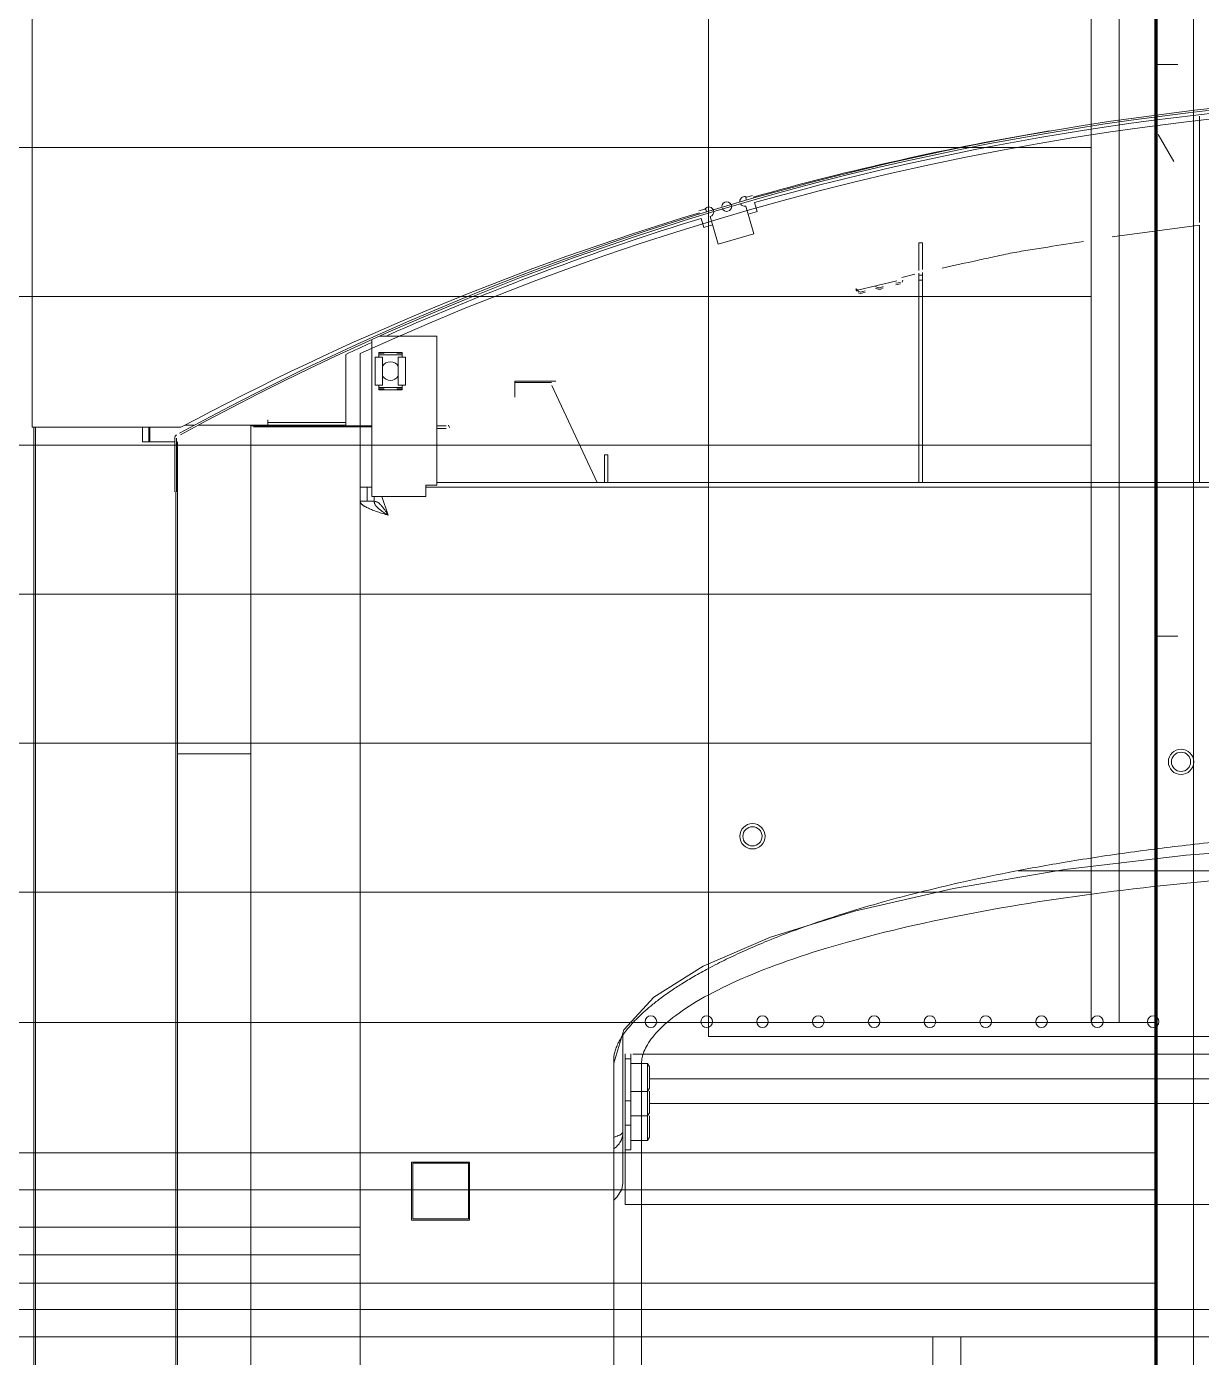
# Model space of a CAD drawing. Header units: inches. Extents: x -536 to 545, y -65 to 280.
# Drawn here: x -232.28 to -216.49, y -2 to 15.87 of the extents above; entities that cross this region are included whole.
import ezdxf

# ---------------------------------------------------------------- set-up
doc = ezdxf.new("R2010")
doc.units = ezdxf.units.IN
doc.header["$MEASUREMENT"] = 0
for name, color, linetype, lineweight in [('A-DETL', 90, 'Continuous', 9), ('A-FLOR', 192, 'Continuous', 13), ('A-WALL', 113, 'Continuous', 13), ('A-WALL-PATT', 111, 'Continuous', 13), ('I-WALL', 2, 'Continuous', 13), ('M-HVAC-CDFF', 50, 'Continuous', 9), ('Q-CASE', 31, 'Continuous', 9), ('S-STRS', 31, 'Continuous', 9)]:
    doc.layers.add(name, color=color, linetype=linetype, lineweight=lineweight)

# ---------------------------------------------------------------- blocks, each defined once
blk = doc.blocks.new('Walls 7 - Walls 7-1353541-Fireplace - Angled')
at = {"layer": 'A-WALL-PATT', "lineweight": 9}
h = blk.add_hatch(dxfattribs=at)
h.set_pattern_fill('FP_91', color=256, style=0, pattern_type=2)
h.set_pattern_definition([(180, (-151.12, 31.31), (-60, 144), [60, 0, 0, 0]), (180, (-151.12, 54.56), (-60, 144), [60, 0, 0, 0]), (180, (-151.12, 70.06), (-60, 144), [60, 0, 0, 0]), (180, (-151.12, 77.81), (-60, 144), [60, 0, 0, 0]), (180, (-151.12, 93.31), (-60, 144), [60, 0, 0, 0]), (180, (-151.12, 108.81), (-60, 144), [60, 0, 0, 0]), (180, (-151.12, 128.18), (-60, 144), [60, 0, 0, 0]), (180, (-151.12, 143.68), (-60, 144), [60, 0, 0, 0]), (180, (-151.12, 30.93), (-60, 144), [60, 0, 0, 0]), (180, (-151.12, 54.18), (-60, 144), [60, 0, 0, 0]), (180, (-151.12, 69.68), (-60, 144), [60, 0, 0, 0]), (180, (-151.12, 77.43), (-60, 144), [60, 0, 0, 0]), (180, (-151.12, 92.93), (-60, 144), [60, 0, 0, 0]), (180, (-151.12, 108.43), (-60, 144), [60, 0, 0, 0]), (180, (-151.12, 127.81), (-60, 144), [60, 0, 0, 0]), (180, (-151.12, 143.31), (-60, 144), [60, 0, 0, 0]), (90, (-197.12, 31.31), (-60, 4e-15), [22.875, -121.125]), (90, (-165.12, 54.56), (-60, 4e-15), [15.125, -128.875]), (90, (-195.12, 70.06), (-60, 4e-15), [7.375, -136.625]), (90, (-205.12, 77.81), (-60, 4e-15), [15.125, -128.875]), (90, (-174.12, 93.31), (-60, 4e-15), [15.125, -128.875]), (90, (-195.12, 108.81), (-60, 4e-15), [19, -125]), (90, (-160.12, 128.184), (-60, 4e-15), [15.125, -128.875]), (90, (-195.12, 143.684), (-60, 4e-15), [8.375, -135.625]), (90, (-196.75, 31.31), (-60, 4e-15), [22.875, -121.125]), (90, (-164.75, 54.56), (-60, 4e-15), [15.125, -128.875]), (90, (-194.75, 70.06), (-60, 4e-15), [7.375, -136.625]), (90, (-204.75, 77.81), (-60, 4e-15), [15.125, -128.875]), (90, (-173.75, 93.31), (-60, 4e-15), [15.125, -128.875]), (90, (-194.75, 108.81), (-60, 4e-15), [19, -125]), (90, (-159.75, 128.184), (-60, 4e-15), [15.125, -128.875]), (90, (-194.75, 143.684), (-60, 4e-15), [8.375, -135.625])])
h.paths.add_polyline_path([(-176.268, -38.905), (-176.268, -38.258), (-177.681, -24), (-183.971, -24), (-183.971, -38.905), (-178.239, -38.905)], flags=0)
h.paths.add_polyline_path([(-200.986, -16.5), (-178.424, -16.5), (-183.057, 30.25), (-240.868, 30.25), (-244.478, -16.5), (-220.555, -16.5)], flags=0)
h.paths.add_polyline_path([(-227.796, -16.274), (-227.796, 11.483), (-224.071, 12.947), (-220.211, 14.005), (-216.261, 14.644), (-212.264, 14.858), (-208.268, 14.644), (-204.317, 14.005), (-200.457, 12.947), (-196.733, 11.483), (-196.733, -16.274), (-220.555, -16.274)], flags=0)
h.paths.add_polyline_path([(-240.077, 40.5), (-184.072, 40.5), (-186.264, 62.619), (-238.369, 62.619), (-239.751, 44.721)], flags=0)
h = blk.add_hatch(dxfattribs=at)
h.set_pattern_fill('FP_92', color=256, style=0, pattern_type=2)
h.set_pattern_definition([(180, (-152.26, 22.54), (-60, 144), [60, 0, 0, 0]), (180, (-152.26, 45.79), (-60, 144), [60, 0, 0, 0]), (180, (-152.26, 61.29), (-60, 144), [60, 0, 0, 0]), (180, (-152.26, 69.04), (-60, 144), [60, 0, 0, 0]), (180, (-152.26, 84.54), (-60, 144), [60, 0, 0, 0]), (180, (-152.26, 100.04), (-60, 144), [60, 0, 0, 0]), (180, (-152.26, 119.42), (-60, 144), [60, 0, 0, 0]), (180, (-152.26, 134.92), (-60, 144), [60, 0, 0, 0]), (180, (-152.26, 22.17), (-60, 144), [60, 0, 0, 0]), (180, (-152.26, 45.42), (-60, 144), [60, 0, 0, 0]), (180, (-152.26, 60.92), (-60, 144), [60, 0, 0, 0]), (180, (-152.26, 68.67), (-60, 144), [60, 0, 0, 0]), (180, (-152.26, 84.17), (-60, 144), [60, 0, 0, 0]), (180, (-152.26, 99.67), (-60, 144), [60, 0, 0, 0]), (180, (-152.26, 119.04), (-60, 144), [60, 0, 0, 0]), (180, (-152.26, 134.54), (-60, 144), [60, 0, 0, 0]), (90, (-198.264, 22.54), (-60, 4e-15), [22.875, -121.125]), (90, (-166.264, 45.79), (-60, 4e-15), [15.125, -128.875]), (90, (-196.264, 61.29), (-60, 4e-15), [7.375, -136.625]), (90, (-206.264, 69.04), (-60, 4e-15), [15.125, -128.875]), (90, (-175.264, 84.54), (-60, 4e-15), [15.125, -128.875]), (90, (-196.264, 100.04), (-60, 4e-15), [19, -125]), (90, (-161.264, 119.417), (-60, 4e-15), [15.125, -128.875]), (90, (-196.264, 134.92), (-60, 4e-15), [8.375, -135.625]), (90, (-197.89, 22.54), (-60, 4e-15), [22.875, -121.125]), (90, (-165.89, 45.79), (-60, 4e-15), [15.125, -128.875]), (90, (-195.89, 61.29), (-60, 4e-15), [7.375, -136.625]), (90, (-205.89, 69.04), (-60, 4e-15), [15.125, -128.875]), (90, (-174.89, 84.54), (-60, 4e-15), [15.125, -128.875]), (90, (-195.89, 100.04), (-60, 4e-15), [19, -125]), (90, (-160.89, 119.417), (-60, 4e-15), [15.125, -128.875]), (90, (-195.89, 134.92), (-60, 4e-15), [8.375, -135.625])])
h.paths.add_polyline_path([(-200.139, -9.244), (-200.139, 1.954), (-200.275, 2.401), (-200.678, 2.838), (-201.34, 3.255), (-202.246, 3.644), (-203.376, 3.994), (-204.704, 4.299), (-206.428, 4.579), (-207.834, 4.746), (-209.566, 4.878), (-211.358, 4.945), (-213.375, 4.938), (-214.962, 4.878), (-216.694, 4.746), (-218.327, 4.552), (-219.824, 4.299), (-221.246, 3.965), (-222.282, 3.644), (-223.188, 3.255), (-223.851, 2.838), (-224.254, 2.401), (-224.389, 1.954), (-224.389, -9.244), (-200.24, -9.244)], flags=0)
h.paths.add_polyline_path([(-220.748, -8.869), (-224.014, -8.869), (-224.014, 1.954), (-223.954, 2.169), (-223.722, 2.455), (-223.274, 2.78), (-222.617, 3.109), (-221.769, 3.423), (-220.555, 3.753), (-219.575, 3.965), (-218.274, 4.181), (-216.866, 4.352), (-215.378, 4.477), (-213.835, 4.553), (-212.264, 4.579), (-210.694, 4.553), (-209.151, 4.477), (-207.662, 4.352), (-206.196, 4.171), (-204.953, 3.965), (-203.781, 3.711), (-202.76, 3.423), (-201.911, 3.109), (-201.254, 2.78), (-200.807, 2.455), (-200.574, 2.169), (-200.514, 1.954), (-200.514, -8.869), (-220.555, -8.869)], flags=0)
at = {"layer": 'A-WALL', "lineweight": 18}
for p, q in [((-227.796, -16.274), (-227.796, 11.483)), ((-224.389, -9.244), (-224.389, 1.954)), ((-224.014, 1.954), (-224.014, -8.869))]:
    blk.add_line(p, q, dxfattribs=at)
at = {"layer": 'A-WALL', "lineweight": 18, "flags": 128}
blk.add_lwpolyline([(-224.389, 1.954), (-224.254, 2.401), (-223.851, 2.838), (-223.188, 3.255), (-222.282, 3.644), (-221.152, 3.994), (-219.824, 4.299), (-218.327, 4.552), (-216.694, 4.746), (-214.962, 4.878), (-213.17, 4.945), (-211.358, 4.945), (-209.566, 4.878), (-207.834, 4.746), (-206.202, 4.552), (-204.704, 4.299), (-203.376, 3.994), (-202.246, 3.644), (-201.34, 3.255), (-200.678, 2.838), (-200.275, 2.401), (-200.139, 1.954)], dxfattribs=at)
at = {"layer": 'A-WALL', "lineweight": 18}
blk.add_arc((-212.264, -22.562), 37.421, 65.4774, 114.5226, dxfattribs=at)
blk.add_open_spline([(-200.514, 1.954), (-200.514, 1.978), (-200.519, 2.027), (-200.55, 2.134), (-200.644, 2.298), (-200.878, 2.532), (-201.354, 2.862), (-202.244, 3.277), (-203.724, 3.724), (-205.545, 4.094), (-207.632, 4.37), (-209.902, 4.54), (-212.264, 4.598), (-214.627, 4.54), (-216.896, 4.37), (-218.984, 4.094), (-220.805, 3.724), (-222.284, 3.277), (-223.175, 2.862), (-223.651, 2.532), (-223.884, 2.298), (-223.978, 2.134), (-224.009, 2.027), (-224.014, 1.978), (-224.014, 1.954)], degree=3, knots=[-3.141593, -3.141593, -3.141593, -3.141593, -3.092505, -3.043418, -2.945243, -2.847068, -2.748894, -2.552544, -2.356194, -2.159845, -1.963495, -1.767146, -1.570796, -1.374447, -1.178097, -0.981748, -0.785398, -0.589049, -0.392699, -0.294524, -0.19635, -0.098175, -0.049087, 0, 0, 0, 0], dxfattribs=at)
blk = doc.blocks.new('Walls 7 - Walls 7-1353541-Fireplace - Section - South')
at = {"layer": 'A-WALL-PATT', "lineweight": 9}
h = blk.add_hatch(dxfattribs=at)
h.set_pattern_fill('FP_133', color=256, style=0, pattern_type=2)
h.set_pattern_definition([(180, (-151.17, 30.15), (-60, 143.78), [60, 0, 0, 0]), (180, (-151.17, 53.37), (-60, 143.78), [60, 0, 0, 0]), (180, (-151.17, 68.85), (-60, 143.78), [60, 0, 0, 0]), (180, (-151.17, 76.58), (-60, 143.78), [60, 0, 0, 0]), (180, (-151.17, 92.06), (-60, 143.78), [60, 0, 0, 0]), (180, (-151.17, 107.54), (-60, 143.78), [60, 0, 0, 0]), (180, (-151.17, 126.88), (-60, 143.78), [60, 0, 0, 0]), (180, (-151.17, 142.36), (-60, 143.785), [60, 0, 0, 0]), (180, (-151.17, 29.78), (-60, 143.78), [60, 0, 0, 0]), (180, (-151.17, 53), (-60, 143.78), [60, 0, 0, 0]), (180, (-151.17, 68.47), (-60, 143.78), [60, 0, 0, 0]), (180, (-151.17, 76.21), (-60, 143.78), [60, 0, 0, 0]), (180, (-151.17, 91.69), (-60, 143.78), [60, 0, 0, 0]), (180, (-151.17, 107.16), (-60, 143.78), [60, 0, 0, 0]), (180, (-151.17, 126.51), (-60, 143.78), [60, 0, 0, 0]), (180, (-151.17, 141.99), (-60, 143.785), [60, 0, 0, 0]), (90, (-197.17, 30.154), (-60, 4e-15), [22.84, -120.944]), (90, (-165.17, 53.37), (-60, 4e-15), [15.102, -128.682]), (90, (-195.17, 68.846), (-60, 4e-15), [7.364, -136.42]), (90, (-205.17, 76.584), (-60, 4e-15), [15.102, -128.682]), (90, (-174.17, 92.06), (-60, 4e-15), [15.102, -128.682]), (90, (-195.17, 107.54), (-60, 4e-15), [18.972, -124.813]), (90, (-160.17, 126.884), (-60, 4e-15), [15.102, -128.682]), (90, (-195.17, 142.36), (-60, 4e-15), [8.362, -135.422]), (90, (-196.794, 30.154), (-60, 4e-15), [22.84, -120.944]), (90, (-164.794, 53.37), (-60, 4e-15), [15.102, -128.682]), (90, (-194.794, 68.846), (-60, 4e-15), [7.364, -136.42]), (90, (-204.794, 76.584), (-60, 4e-15), [15.102, -128.682]), (90, (-173.794, 92.06), (-60, 4e-15), [15.102, -128.682]), (90, (-194.794, 107.54), (-60, 4e-15), [18.972, -124.813]), (90, (-159.794, 126.884), (-60, 4e-15), [15.102, -128.682]), (90, (-194.794, 142.36), (-60, 4e-15), [8.362, -135.422])])
h.paths.add_polyline_path([(-239.794, -46.5), (-232.159, -46.5), (-232.159, -22.5), (-192.159, -22.5), (-192.159, -46.5), (-185.11, -46.5), (-185.11, -15.5), (-184.757, -15.5), (-191.824, 60.377), (-207.284, 60.377), (-207.244, 58.021), (-207.19, 41.608), (-207.047, 32.224), (-207.047, 23.224), (-207.129, 23.224), (-207.128, 22.872), (-207.128, 2.313), (-223.099, 2.313), (-223.099, 40.511), (-222.899, 60.377), (-232.704, 60.377), (-240.467, -46.5)], flags=0)
blk = doc.blocks.new('FP_110-Fireplace - Section - South')
at = {"layer": 'M-HVAC-CDFF'}
blk.add_line((-223.113, 60.377), (-223.113, 2.313), dxfattribs=at)
blk = doc.blocks.new('Air Terminals 1 - Air Terminals 1-1437513-Fireplace - Section - South')
at = {"layer": 'M-HVAC-CDFF'}
for p, q in [((-220.77, 2.313), (-223.113, 2.313)), ((-207.128, 2.313), (-220.77, 2.313))]:
    blk.add_line(p, q, dxfattribs=at)
blk.add_blockref('FP_110-Fireplace - Section - South', (0, 0), dxfattribs=at)
blk = doc.blocks.new('Casework 43 - Casework 16-1373929-Fireplace - Section - East')
at = {"layer": 'Q-CASE'}
for p, q in [((-217.972, 40.5), (-217.972, 2.5)), ((-217.597, 2.5), (-217.597, 40.5)), ((-217.597, 2.5), (-217.972, 2.5)), ((-217.097, 2.5), (-217.597, 2.5))]:
    blk.add_line(p, q, dxfattribs=at)

msp = doc.modelspace()

# ---------------------------------------------------------------- hatches: boundary and pattern name
at = {"layer": 'A-WALL-PATT', "lineweight": 9}
h = msp.add_hatch(dxfattribs=at)
h.set_pattern_fill('FP_152', color=256, style=0, pattern_type=2)
h.set_pattern_definition([(0, (-258.347, -45.75), (0, 2), [])])
h.paths.add_polyline_path([(-250.33482, -1), (-217.09723, -1), (-217.09723, 0.75), (-255.84723, 0.75), (-255.84723, -1)], flags=0)
h.paths.add_polyline_path([(-211.30087, 2.5), (-186.72223, 2.5), (-186.72223, 38.5), (-211.72223, 38.5), (-211.72223, 2.5)], flags=0)
h.paths.add_polyline_path([(-217.97223, 2.5), (-217.97223, 38.5), (-255.84723, 38.5), (-255.84723, 2.5), (-233.09723, 2.5)], flags=0)
h = msp.add_hatch(dxfattribs=at)
h.set_pattern_fill('FP_149', color=256, style=0, pattern_type=2)
h.set_pattern_definition([(0, (-166.035, 0), (10.24, 2.56), [0.422, -7.258, 0.422, -7.258, -40.96]), (0, (-166.035, 0), (10.24, 2.56), [-15.36, 0.422, -14.938, 0.422, -7.258, -17.92]), (0, (-166.035, 0), (10.24, 2.56), [-38.4, 0.422, -4.698, 0.422, -12.378]), (120, (-162.195, 1.28), (-7.337025, 7.5881), [0.422, -7.258, 0.422, -7.258, -40.96]), (120, (-162.195, 1.28), (-7.337025, 7.5881), [-15.36, 0.422, -14.938, 0.422, -7.258, -17.92]), (120, (-162.195, 1.28), (-7.337025, 7.5881), [-38.4, 0.422, -4.698, 0.422, -12.378]), (240, (-160.915, 6.4), (-2.90297, -10.1481), [0.422, -7.258, 0.422, -7.258, -40.96]), (240, (-160.915, 6.4), (-2.90297, -10.1481), [-15.36, 0.422, -14.938, 0.422, -7.258, -17.92]), (240, (-160.915, 6.4), (-2.90297, -10.1481), [-38.4, 0.422, -4.698, 0.422, -12.378])])
h.paths.add_polyline_path([(-217.09723, -6.5), (-216.59723, -6.5), (-216.59723, 38.5), (-217.09723, 38.5), (-217.09723, 26.20309)], flags=0)

# ---------------------------------------------------------------- linework, layer by layer
at = {"layer": 'A-DETL'}
for p, q in [((-232.20419, 19.702), (-232.20419, 10.49316)), ((-232.20419, 19.702), (-232.20419, 10.49316)), ((-216.51419, 14.67279), (-216.51419, 13.24324)), ((-216.51419, 14.67279), (-216.51419, 13.24324)), ((-222.61732, 13.59119), (-222.60377, 13.54532)), ((-222.61732, 13.59119), (-222.60377, 13.54532)), ((-222.60123, 13.58575), (-222.52329, 13.60842)), ((-222.60123, 13.58575), (-222.52329, 13.60842)), ((-223.24345, 13.39896), (-223.16551, 13.42163)), ((-223.24345, 13.39896), (-223.16551, 13.42163)), ((-223.14082, 13.38667), (-223.15501, 13.43469)), ((-223.14082, 13.38667), (-223.15501, 13.43469)), ((-222.50367, 13.09341), (-222.61176, 13.46501)), ((-222.50367, 13.09341), (-222.61176, 13.46501)), ((-222.45917, 13.39087), (-222.49459, 13.51075)), ((-222.45917, 13.39087), (-222.49459, 13.51075)), ((-223.21395, 13.29861), (-223.17854, 13.17872)), ((-223.21395, 13.29861), (-223.17854, 13.17872)), ((-223.09186, 13.32537), (-222.98378, 12.95377)), ((-223.09186, 13.32537), (-222.98378, 12.95377)), ((-222.98378, 12.95377), (-222.50367, 13.09341)), ((-222.98378, 12.95377), (-222.50367, 13.09341)), ((-217.69109, 13.05092), (-216.51419, 13.2087)), ((-217.69109, 13.05092), (-216.51419, 13.2087)), ((-216.51419, 13.2087), (-216.51419, 9.75)), ((-216.51419, 13.2087), (-216.51419, 9.75)), ((-220.24019, 12.97), (-220.28819, 12.97)), ((-220.28819, 12.97), (-220.28819, 12.60056)), ((-220.24019, 12.97), (-220.28819, 12.97)), ((-220.28819, 12.97), (-220.28819, 12.60056)), ((-220.24019, 12.97), (-220.24019, 12.61149)), ((-220.24019, 12.97), (-220.24019, 12.61149)), ((-220.51609, 12.50728), (-220.34241, 12.54946)), ((-220.51609, 12.50728), (-220.34241, 12.54946)), ((-220.28819, 9.75), (-220.28819, 12.56363)), ((-220.28819, 9.75), (-220.28819, 12.56363)), ((-220.24019, 12.535), (-220.28819, 12.535)), ((-220.24019, 12.535), (-220.28819, 12.535)), ((-220.24019, 9.75), (-220.24019, 12.57458)), ((-220.24019, 9.75), (-220.24019, 12.57458)), ((-221.13457, 12.35396), (-221.12644, 12.32377)), ((-221.13457, 12.35396), (-221.12644, 12.32377)), ((-221.13136, 12.35522), (-221.10396, 12.32043)), ((-221.13136, 12.35522), (-221.10396, 12.32043)), ((-221.11387, 12.333), (-220.58265, 12.46201)), ((-221.11387, 12.333), (-220.58265, 12.46201)), ((-220.86881, 12.38369), (-220.83664, 12.36837)), ((-220.86881, 12.38369), (-220.83664, 12.36837)), ((-220.86881, 12.3634), (-220.83664, 12.34808)), ((-220.86881, 12.3634), (-220.83664, 12.34808)), ((-220.83664, 12.36837), (-220.80032, 12.36888)), ((-220.83664, 12.36837), (-220.80032, 12.36888)), ((-220.83664, 12.34808), (-220.80032, 12.3486)), ((-220.83664, 12.34808), (-220.80032, 12.3486)), ((-220.80032, 12.36888), (-220.7687, 12.3851)), ((-220.80032, 12.36888), (-220.7687, 12.3851)), ((-220.80032, 12.3486), (-220.7687, 12.36482)), ((-220.80032, 12.3486), (-220.7687, 12.36482)), ((-220.59799, 12.42768), (-220.53385, 12.43863)), ((-220.59799, 12.42768), (-220.53385, 12.43863)), ((-220.59799, 12.40739), (-220.53385, 12.41834)), ((-220.59799, 12.40739), (-220.53385, 12.41834)), ((-220.51238, 12.44172), (-220.50461, 12.47152)), ((-220.51238, 12.44172), (-220.50461, 12.47152)), ((-220.24019, 12.47), (-220.28819, 12.47)), ((-220.24019, 12.47), (-220.28819, 12.47)), ((-221.10396, 12.32043), (-221.0721, 12.30866)), ((-221.10396, 12.32043), (-221.0721, 12.30866)), ((-221.10396, 12.30014), (-221.0721, 12.28838)), ((-221.10396, 12.30014), (-221.0721, 12.28838)), ((-221.0721, 12.30866), (-221.00872, 12.32777)), ((-221.0721, 12.30866), (-221.00872, 12.32777)), ((-221.0721, 12.28838), (-221.00872, 12.30748)), ((-221.0721, 12.28838), (-221.00872, 12.30748)), ((-227.63969, 9.562), (-227.63969, 11.67247)), ((-227.63969, 9.562), (-227.63969, 11.67247)), ((-227.53827, 11.718), (-226.76469, 11.718)), ((-227.53827, 11.718), (-226.76469, 11.718)), ((-226.76469, 11.718), (-226.76469, 9.718)), ((-226.76469, 11.718), (-226.76469, 9.718)), ((-227.99019, 10.556), (-227.99019, 11.47277)), ((-227.99019, 10.556), (-227.99019, 11.47277)), ((-227.54644, 11.4355), (-227.54644, 11.498)), ((-227.54644, 11.498), (-227.23394, 11.498)), ((-227.54644, 11.4355), (-227.54644, 11.498)), ((-227.54644, 11.498), (-227.23394, 11.498)), ((-227.47519, 11.488), (-227.54644, 11.488)), ((-227.47519, 11.488), (-227.54644, 11.488)), ((-227.54644, 11.467), (-227.23394, 11.467)), ((-227.54644, 11.467), (-227.23394, 11.467)), ((-227.23394, 11.488), (-227.30519, 11.488)), ((-227.23394, 11.488), (-227.30519, 11.488)), ((-227.23394, 11.498), (-227.23394, 11.4355)), ((-227.23394, 11.498), (-227.23394, 11.4355)), ((-227.64019, 11.0605), (-227.64019, 11.4355)), ((-227.64019, 11.0605), (-227.64019, 11.4355)), ((-227.49519, 11.4355), (-227.59519, 11.4355)), ((-227.59519, 11.4355), (-227.59519, 11.0605)), ((-227.49519, 11.4355), (-227.59519, 11.4355)), ((-227.59519, 11.4355), (-227.59519, 11.0605)), ((-227.49519, 11.0605), (-227.49519, 11.4355)), ((-227.49519, 11.0605), (-227.49519, 11.4355)), ((-227.18519, 11.4355), (-227.28519, 11.4355)), ((-227.28519, 11.4355), (-227.28519, 11.0605)), ((-227.18519, 11.4355), (-227.28519, 11.4355)), ((-227.28519, 11.4355), (-227.28519, 11.0605)), ((-227.18519, 11.0605), (-227.18519, 11.4355)), ((-227.18519, 11.0605), (-227.18519, 11.4355)), ((-225.71919, 11.11351), (-225.16684, 11.11351)), ((-225.71919, 10.89734), (-225.71919, 11.11351)), ((-225.71919, 11.11351), (-225.16684, 11.11351)), ((-225.71919, 10.89734), (-225.71919, 11.11351)), ((-225.71919, 11.09323), (-225.22289, 11.09323)), ((-225.71919, 11.09323), (-225.22289, 11.09323)), ((-227.59519, 11.0605), (-227.49519, 11.0605)), ((-227.59519, 11.0605), (-227.49519, 11.0605)), ((-227.54644, 10.998), (-227.54644, 11.0605)), ((-227.54644, 10.998), (-227.54644, 11.0605)), ((-227.23394, 11.029), (-227.54644, 11.029)), ((-227.23394, 11.029), (-227.54644, 11.029)), ((-227.47519, 11.008), (-227.54644, 11.008)), ((-227.47519, 11.008), (-227.54644, 11.008)), ((-227.23394, 10.998), (-227.54644, 10.998)), ((-227.23394, 10.998), (-227.54644, 10.998)), ((-227.23394, 11.008), (-227.30519, 11.008)), ((-227.23394, 11.008), (-227.30519, 11.008)), ((-227.28519, 11.0605), (-227.18519, 11.0605)), ((-227.28519, 11.0605), (-227.18519, 11.0605)), ((-227.23394, 11.0605), (-227.23394, 10.998)), ((-227.23394, 11.0605), (-227.23394, 10.998)), ((-225.21844, 11.05482), (-224.60999, 9.75)), ((-225.21844, 11.05482), (-224.60999, 9.75)), ((-229.0382, 10.592), (-229.0382, 10.55605)), ((-229.0382, 10.592), (-229.0382, 10.55605)), ((-229.0382, 10.55605), (-227.99019, 10.556)), ((-229.0382, 10.55605), (-229.0382, 10.52)), ((-229.0382, 10.55605), (-227.99019, 10.556)), ((-229.0382, 10.55605), (-229.0382, 10.52)), ((-227.99019, 10.52), (-227.99019, 10.556)), ((-227.99019, 10.52), (-227.99019, 10.556)), ((-232.20419, 10.49316), (-230.20419, 10.49316)), ((-232.20419, 10.49316), (-230.20419, 10.49316)), ((-232.18419, 10.49316), (-232.18419, -20.75)), ((-232.18419, 10.49316), (-232.18419, -20.75)), ((-232.16019, 10.49316), (-232.16019, -20.75)), ((-232.16019, 10.49316), (-232.16019, -20.75)), ((-232.15919, -20.94317), (-232.15919, 10.49316)), ((-232.15919, -20.94317), (-232.15919, 10.49316)), ((-230.72119, 10.49316), (-230.72119, 10.2972)), ((-230.72119, 10.49316), (-230.72119, 10.2972)), ((-230.63519, 10.49316), (-230.63519, 10.2972)), ((-230.63519, 10.49316), (-230.63519, 10.2972)), ((-230.62319, 10.49316), (-230.62319, 10.2972)), ((-230.62319, 10.49316), (-230.62319, 10.2972)), ((-230.02679, 10.52), (-230.15398, 10.52)), ((-230.02679, 10.52), (-230.15398, 10.52)), ((-229.0382, 10.52), (-229.97614, 10.52)), ((-229.0382, 10.52), (-229.97614, 10.52)), ((-227.63969, 10.51497), (-229.26419, 10.51497)), ((-229.26419, -11.47875), (-229.26419, 10.51497)), ((-227.63969, 10.51497), (-229.26419, 10.51497)), ((-229.26419, -11.47875), (-229.26419, 10.51497)), ((-229.22819, 10.5), (-227.63969, 10.5)), ((-229.22819, 10.5), (-227.63969, 10.5)), ((-229.0382, 10.52), (-227.99019, 10.52)), ((-229.0382, 10.52), (-227.99019, 10.52)), ((-226.63981, 10.51497), (-226.76469, 10.51497)), ((-226.63981, 10.51497), (-226.76469, 10.51497)), ((-226.63981, 10.47897), (-226.76469, 10.47897)), ((-226.63981, 10.47897), (-226.76469, 10.47897)), ((-226.59674, 10.49118), (-226.61109, 10.5242)), ((-226.59674, 10.49118), (-226.61109, 10.5242)), ((-230.72119, 10.2972), (-230.28825, 10.2972)), ((-230.72119, 10.2972), (-230.28825, 10.2972)), ((-230.28876, 9.62781), (-230.28821, 10.34941)), ((-230.28876, 9.62781), (-230.28821, 10.34941)), ((-230.26476, 9.62779), (-230.26421, 10.34939)), ((-230.26476, 9.62779), (-230.26421, 10.34939)), ((-230.25119, 10.2972), (-230.25119, -16.225)), ((-230.25119, 10.2972), (-230.25119, -16.225)), ((-224.51419, 9.75), (-224.51419, 10.125)), ((-224.46619, 10.125), (-224.51419, 10.125)), ((-224.51419, 9.75), (-224.51419, 10.125)), ((-224.46619, 10.125), (-224.51419, 10.125)), ((-224.46619, 9.75), (-224.46619, 10.125)), ((-224.46619, 9.75), (-224.46619, 10.125)), ((-227.79569, 9.4995), (-227.79569, 9.6875)), ((-227.79569, 9.6875), (-227.63969, 9.6875)), ((-227.79569, 9.4995), (-227.79569, 9.6875)), ((-227.79569, 9.6875), (-227.63969, 9.6875)), ((-227.70169, 9.6875), (-227.70169, 9.5)), ((-227.70169, 9.6875), (-227.70169, 9.5)), ((-226.76469, 9.718), (-226.91469, 9.718)), ((-226.91469, 9.718), (-226.91469, 9.562)), ((-226.76469, 9.718), (-226.91469, 9.718)), ((-226.91469, 9.718), (-226.91469, 9.562)), ((-226.91469, 9.6875), (-197.61369, 9.6875)), ((-226.91469, 9.6875), (-197.61369, 9.6875)), ((-213.01419, 9.75), (-226.76469, 9.75)), ((-213.01419, 9.75), (-226.76469, 9.75)), ((-230.27519, 9.6278), (-230.27519, -16.225)), ((-230.27519, 9.6278), (-230.27519, -16.225)), ((-227.79569, 9.4995), (-227.79569, -13)), ((-227.60769, 9.4995), (-227.79569, 9.4995)), ((-227.79569, 9.4995), (-227.79569, -13)), ((-227.60769, 9.4995), (-227.79569, 9.4995)), ((-227.60769, 9.5), (-227.70169, 9.5)), ((-227.60769, 9.5), (-227.70169, 9.5)), ((-226.91469, 9.562), (-227.63969, 9.562)), ((-226.91469, 9.562), (-227.63969, 9.562)), ((-227.60769, 9.562), (-227.60769, 9.4995)), ((-227.60769, 9.562), (-227.60769, 9.4995)), ((-227.41969, 9.3115), (-227.50696, 9.562)), ((-227.41969, 9.3115), (-227.50696, 9.562)), ((-230.25119, 6.106), (-229.26419, 6.106)), ((-230.25119, 6.106), (-229.26419, 6.106)), ((-205.57343, 4.53768), (-218.95496, 4.53768)), ((-205.57343, 4.53768), (-218.95496, 4.53768)), ((-224.26419, 2.32806), (-224.26419, 0.34092)), ((-224.26419, 2.32806), (-224.26419, 0.34092)), ((-224.38919, -9.125), (-224.38919, 2)), ((-224.38919, -9.125), (-224.38919, 2)), ((-224.23419, 0.7893), (-224.23419, 2.07686)), ((-224.23419, 0.7893), (-224.23419, 2.07686)), ((-224.15919, 2.01069), (-224.23419, 2.01069)), ((-224.15919, 2.01069), (-224.23419, 2.01069)), ((-224.15919, 2.07624), (-224.15919, 0.7893)), ((-224.15919, 2.07624), (-224.15919, 0.7893)), ((-224.13119, 2.07269), (-200.26419, 2.07269)), ((-224.13119, 2.07269), (-200.26419, 2.07269)), ((-223.93419, 1.94769), (-224.15919, 1.94769)), ((-223.93419, 1.94769), (-224.15919, 1.94769)), ((-223.93419, 0.9138), (-223.93419, 1.94769)), ((-223.90919, 1.90439), (-223.93419, 1.94769)), ((-223.93419, 0.9138), (-223.93419, 1.94769)), ((-223.90919, 1.90439), (-223.93419, 1.94769)), ((-223.90919, 1.616), (-223.90919, 1.90439)), ((-223.90919, 1.616), (-223.90919, 1.90439)), ((-223.93419, 1.57269), (-223.90919, 1.616)), ((-223.93419, 1.57269), (-223.90919, 1.616)), ((-223.90919, 1.74182), (-200.26419, 1.74182)), ((-223.90919, 1.74182), (-200.26419, 1.74182)), ((-224.15919, 1.44819), (-224.23419, 1.44819)), ((-224.15919, 1.44819), (-224.23419, 1.44819)), ((-224.15919, 1.57269), (-223.93419, 1.57269)), ((-224.15919, 1.57269), (-223.93419, 1.57269)), ((-223.90919, 1.28798), (-223.90919, 1.57638)), ((-223.90919, 1.28798), (-223.90919, 1.57638)), ((-223.93419, 1.24468), (-223.90919, 1.28798)), ((-223.93419, 1.24468), (-223.90919, 1.28798)), ((-223.90919, 1.41095), (-200.26419, 1.41095)), ((-223.90919, 1.41095), (-200.26419, 1.41095)), ((-224.15919, 1.12018), (-224.23419, 1.12018)), ((-224.15919, 1.12018), (-224.23419, 1.12018)), ((-224.15919, 1.24468), (-223.93419, 1.24468)), ((-224.15919, 1.24468), (-223.93419, 1.24468)), ((-223.90919, 0.95711), (-223.90919, 1.2455)), ((-223.90919, 0.95711), (-223.90919, 1.2455)), ((-224.15919, 0.9138), (-223.93419, 0.9138)), ((-224.15919, 0.9138), (-223.93419, 0.9138)), ((-223.93419, 0.9138), (-223.90919, 0.95711)), ((-223.93419, 0.9138), (-223.90919, 0.95711)), ((-224.23419, 0.05666), (-224.23419, 0.7893)), ((-224.15919, 0.7893), (-224.23419, 0.7893)), ((-224.23419, 0.05666), (-224.23419, 0.7893)), ((-224.15919, 0.7893), (-224.23419, 0.7893)), ((-227.10519, -0.155), (-227.10519, 0.625)), ((-227.10519, 0.625), (-226.32519, 0.625)), ((-227.10519, -0.155), (-227.10519, 0.625)), ((-227.10519, 0.625), (-226.32519, 0.625)), ((-227.09019, -0.14), (-227.09019, 0.61)), ((-227.09019, 0.61), (-226.34019, 0.61)), ((-227.09019, -0.14), (-227.09019, 0.61)), ((-227.09019, 0.61), (-226.34019, 0.61)), ((-226.34019, 0.61), (-226.34019, -0.14)), ((-226.34019, 0.61), (-226.34019, -0.14)), ((-226.32519, 0.625), (-226.32519, -0.155)), ((-226.32519, 0.625), (-226.32519, -0.155)), ((-224.34474, 0.15127), (-224.27746, 0.25651)), ((-224.34474, 0.15127), (-224.27746, 0.25651)), ((-224.26419, 0.34092), (-224.27746, 0.25651)), ((-224.26419, 0.34092), (-224.27746, 0.25651)), ((-224.38919, 0.11474), (-224.34474, 0.15127)), ((-224.38919, 0.11474), (-224.34474, 0.15127)), ((-200.29419, 0.05666), (-224.23419, 0.05666)), ((-200.29419, 0.05666), (-224.23419, 0.05666)), ((-226.32519, -0.155), (-227.10519, -0.155)), ((-226.32519, -0.155), (-227.10519, -0.155)), ((-226.34019, -0.14), (-227.09019, -0.14)), ((-226.34019, -0.14), (-227.09019, -0.14))]:
    msp.add_line(p, q, dxfattribs=at)
for centre, radius in [((-216.76419, 6), 0.17), ((-216.76419, 6), 0.17), ((-216.76419, 6), 0.129), ((-216.76419, 6), 0.129), ((-222.52419, 5), 0.17), ((-222.52419, 5), 0.17), ((-222.52419, 5), 0.129), ((-222.52419, 5), 0.129), ((-223.88919, 2.51019), 0.078), ((-223.88919, 2.51019), 0.078), ((-223.13919, 2.51019), 0.078), ((-223.13919, 2.51019), 0.078), ((-222.38919, 2.51019), 0.078), ((-222.38919, 2.51019), 0.078), ((-221.63919, 2.51019), 0.078), ((-221.63919, 2.51019), 0.078), ((-220.88919, 2.51019), 0.078), ((-220.88919, 2.51019), 0.078), ((-220.13919, 2.51019), 0.078), ((-220.13919, 2.51019), 0.078), ((-219.38919, 2.51019), 0.078), ((-219.38919, 2.51019), 0.078), ((-218.63919, 2.51019), 0.078), ((-218.63919, 2.51019), 0.078), ((-217.88919, 2.51019), 0.078), ((-217.88919, 2.51019), 0.078), ((-217.13919, 2.51019), 0.078), ((-217.13919, 2.51019), 0.078)]:
    msp.add_circle(centre, radius, dxfattribs=at)
for centre, radius, start, end in [((-212.26419, -22.4435), 37.44465, 81.523255, 118.65917), ((-212.26419, -22.4435), 37.44465, 81.523255, 118.65917), ((-212.26419, -22.4435), 37.42065, 80.760936, 118.65917), ((-212.26419, -22.4435), 37.42065, 80.760936, 118.65917), ((-212.26419, -22.50511), 37.44066, 91.038148, 105.857329), ((-212.26419, -22.50511), 37.44066, 91.038148, 105.857329), ((-212.26419, -23.00544), 38, 99.492737, 105.652356), ((-212.26419, -23.00544), 38, 99.492737, 105.652356), ((-222.62991, 13.52742), 0.065, 63.818311, 180), ((-222.62991, 13.52742), 0.065, 63.818311, 180), ((-223.11001, 13.38778), 0.065, 10.74283, 148.617257), ((-223.11001, 13.38778), 0.065, 10.74283, 148.617257), ((-222.86996, 13.4576), 0.065, 3.75326, 180), ((-222.86996, 13.4576), 0.065, 3.75326, 180), ((-222.86996, 13.4576), 0.065, 202.971246, 3.75326), ((-222.86996, 13.4576), 0.065, 202.971246, 3.75326), ((-222.62991, 13.52742), 0.065, 208.587467, 286.217784), ((-222.62991, 13.52742), 0.065, 208.587467, 286.217784), ((-212.26419, -23.00544), 38, 106.783212, 118.171041), ((-212.26419, -23.00544), 38, 106.783212, 118.171041), ((-212.26419, -22.50511), 37.44066, 107.005066, 113.895749), ((-212.26419, -22.50511), 37.44066, 107.005066, 113.895749), ((-223.11001, 13.38778), 0.065, 286.217784, 2.429243), ((-223.11001, 13.38778), 0.065, 286.217784, 2.429243), ((-212.26419, -22.50511), 37.31566, 105.855317, 106.048484), ((-212.26419, -22.50511), 37.31566, 105.855317, 106.048484), ((-212.26419, -22.50511), 37.31566, 106.816213, 107.006899), ((-212.26419, -22.50511), 37.31566, 106.816213, 107.006899), ((-212.26419, -22.50511), 37.44066, 114.246498, 114.836141), ((-212.26419, -22.50511), 37.44066, 114.246498, 114.836141), ((-227.39019, 11.248), 0.125, 32.85988, 147.14012), ((-227.39019, 11.248), 0.125, 32.85988, 147.14012), ((-227.39019, 11.248), 0.125, 212.85988, 327.14012), ((-227.39019, 11.248), 0.125, 212.85988, 327.14012), ((-230.24021, 10.34937), 0.048, 118.730164, 179.956525), ((-230.24021, 10.34937), 0.048, 118.730164, 179.956525)]:
    msp.add_arc(centre, radius, start, end, dxfattribs=at)
for points, knots in [([(-219.97546, 12.63118), (-219.81787, 12.66542), (-219.58157, 12.71714), (-219.2667, 12.78691), (-219.03012, 12.83756), (-218.7914, 12.87686), (-218.47281, 12.92701), (-218.23396, 12.96525), (-218.07476, 12.99099)], [0, 0, 0, 0, 0.040315248, 0.060472871, 0.080630495, 0.100788119, 0.120945743, 0.16126099, 0.16126099, 0.16126099, 0.16126099]), ([(-219.97546, 12.63118), (-219.81787, 12.66542), (-219.58157, 12.71714), (-219.2667, 12.78691), (-219.03012, 12.83756), (-218.7914, 12.87686), (-218.47281, 12.92701), (-218.23396, 12.96525), (-218.07476, 12.99099)], [0, 0, 0, 0, 0.040315248, 0.060472871, 0.080630495, 0.100788119, 0.120945743, 0.16126099, 0.16126099, 0.16126099, 0.16126099]), ([(-227.41969, 9.3115), (-227.42502, 9.31319), (-227.45966, 9.32422), (-227.49202, 9.33463), (-227.52879, 9.34667), (-227.56318, 9.35828), (-227.59653, 9.37), (-227.62809, 9.38168), (-227.65767, 9.39337), (-227.68497, 9.40504), (-227.70973, 9.41671), (-227.72854, 9.42668), (-227.74208, 9.43472), (-227.75119, 9.44059), (-227.7595, 9.44646), (-227.767, 9.45232), (-227.77365, 9.45818), (-227.77946, 9.46404), (-227.78441, 9.46991), (-227.78849, 9.47581), (-227.79169, 9.48165), (-227.79399, 9.48776), (-227.79538, 9.49302), (-227.79569, 9.49865), (-227.79569, 9.4995)], [0, 0, 0, 0, 0.03868373, 0.07703768, 0.114725465, 0.151418944, 0.186788253, 0.2205504, 0.252431833, 0.282186158, 0.309603792, 0.33452419, 0.346013362, 0.356846275, 0.367021328, 0.376531755, 0.385380989, 0.393606214, 0.401257858, 0.408385029, 0.415051628, 0.421346688, 0.427380339, 0.433279525, 0.433279525, 0.433279525, 0.433279525]), ([(-227.41969, 9.3115), (-227.42502, 9.31319), (-227.45966, 9.32422), (-227.49202, 9.33463), (-227.52879, 9.34667), (-227.56318, 9.35828), (-227.59653, 9.37), (-227.62809, 9.38168), (-227.65767, 9.39337), (-227.68497, 9.40504), (-227.70973, 9.41671), (-227.72854, 9.42668), (-227.74208, 9.43472), (-227.75119, 9.44059), (-227.7595, 9.44646), (-227.767, 9.45232), (-227.77365, 9.45818), (-227.77946, 9.46404), (-227.78441, 9.46991), (-227.78849, 9.47581), (-227.79169, 9.48165), (-227.79399, 9.48776), (-227.79538, 9.49302), (-227.79569, 9.49865), (-227.79569, 9.4995)], [0, 0, 0, 0, 0.03868373, 0.07703768, 0.114725465, 0.151418944, 0.186788253, 0.2205504, 0.252431833, 0.282186158, 0.309603792, 0.33452419, 0.346013362, 0.356846275, 0.367021328, 0.376531755, 0.385380989, 0.393606214, 0.401257858, 0.408385029, 0.415051628, 0.421346688, 0.427380339, 0.433279525, 0.433279525, 0.433279525, 0.433279525]), ([(-227.41969, 9.3115), (-227.42139, 9.31258), (-227.44014, 9.32452), (-227.45577, 9.33458), (-227.47433, 9.34673), (-227.4915, 9.35833), (-227.50821, 9.37007), (-227.52401, 9.38177), (-227.53883, 9.39349), (-227.55251, 9.4052), (-227.56492, 9.41692), (-227.57595, 9.42865), (-227.5855, 9.44038), (-227.59345, 9.45218), (-227.59974, 9.46382), (-227.6043, 9.47613), (-227.60707, 9.48625), (-227.60769, 9.49842), (-227.60769, 9.4995)], [0, 0, 0, 0, 0.021855499, 0.043566244, 0.064984142, 0.085966514, 0.106370662, 0.126082252, 0.144994487, 0.163018784, 0.180090875, 0.196178309, 0.211283153, 0.225443575, 0.238706297, 0.251267399, 0.263323225, 0.275118296, 0.275118296, 0.275118296, 0.275118296]), ([(-227.41969, 9.3115), (-227.42077, 9.31319), (-227.43271, 9.33195), (-227.44277, 9.34758), (-227.45492, 9.36613), (-227.46652, 9.38331), (-227.47826, 9.40002), (-227.48997, 9.41582), (-227.50168, 9.43064), (-227.5134, 9.44432), (-227.52511, 9.45673), (-227.53684, 9.46776), (-227.54858, 9.4773), (-227.56038, 9.48526), (-227.57202, 9.49155), (-227.58432, 9.49611), (-227.59445, 9.49888), (-227.60661, 9.4995), (-227.60769, 9.4995)], [0, 0, 0, 0, 0.021855499, 0.043566244, 0.064984142, 0.085966514, 0.106370662, 0.126082252, 0.144994487, 0.163018784, 0.180090875, 0.196178309, 0.211283153, 0.225443575, 0.238706297, 0.251267399, 0.263323225, 0.275118296, 0.275118296, 0.275118296, 0.275118296]), ([(-227.41969, 9.3115), (-227.42139, 9.31258), (-227.44014, 9.32452), (-227.45577, 9.33458), (-227.47433, 9.34673), (-227.4915, 9.35833), (-227.50821, 9.37007), (-227.52401, 9.38177), (-227.53883, 9.39349), (-227.55251, 9.4052), (-227.56492, 9.41692), (-227.57595, 9.42865), (-227.5855, 9.44038), (-227.59345, 9.45218), (-227.59974, 9.46382), (-227.6043, 9.47613), (-227.60707, 9.48625), (-227.60769, 9.49842), (-227.60769, 9.4995)], [0, 0, 0, 0, 0.021855499, 0.043566244, 0.064984142, 0.085966514, 0.106370662, 0.126082252, 0.144994487, 0.163018784, 0.180090875, 0.196178309, 0.211283153, 0.225443575, 0.238706297, 0.251267399, 0.263323225, 0.275118296, 0.275118296, 0.275118296, 0.275118296]), ([(-227.41969, 9.3115), (-227.42077, 9.31319), (-227.43271, 9.33195), (-227.44277, 9.34758), (-227.45492, 9.36613), (-227.46652, 9.38331), (-227.47826, 9.40002), (-227.48997, 9.41582), (-227.50168, 9.43064), (-227.5134, 9.44432), (-227.52511, 9.45673), (-227.53684, 9.46776), (-227.54858, 9.4773), (-227.56038, 9.48526), (-227.57202, 9.49155), (-227.58432, 9.49611), (-227.59445, 9.49888), (-227.60661, 9.4995), (-227.60769, 9.4995)], [0, 0, 0, 0, 0.021855499, 0.043566244, 0.064984142, 0.085966514, 0.106370662, 0.126082252, 0.144994487, 0.163018784, 0.180090875, 0.196178309, 0.211283153, 0.225443575, 0.238706297, 0.251267399, 0.263323225, 0.275118296, 0.275118296, 0.275118296, 0.275118296]), ([(-200.13919, 2), (-200.13909, 2.03104), (-200.14047, 2.02819), (-200.1465, 2.07893), (-200.15598, 2.11289), (-200.16839, 2.15051), (-200.18374, 2.18783), (-200.20528, 2.23244), (-200.23231, 2.28002), (-200.26459, 2.32994), (-200.30247, 2.38255), (-200.35154, 2.44386), (-200.40997, 2.50919), (-200.4773, 2.57761), (-200.5543, 2.64959), (-200.64742, 2.72953), (-200.75434, 2.81364), (-200.87728, 2.90259), (-201.01988, 2.99774), (-201.18407, 3.09851), (-201.37319, 3.20553), (-201.58541, 3.31609), (-201.82576, 3.43122), (-202.09864, 3.55159), (-202.41542, 3.67973), (-202.77367, 3.81161), (-203.18107, 3.94804), (-203.64218, 4.08774), (-204.17127, 4.23126), (-204.77838, 4.37743), (-205.45758, 4.52043), (-206.21972, 4.6584), (-207.0298, 4.78188), (-207.88896, 4.88984), (-208.78404, 4.97961), (-209.72476, 5.05021), (-210.69253, 5.0989), (-211.67686, 5.12475), (-212.66944, 5.12704), (-213.67585, 5.10497), (-214.68533, 5.05783), (-215.67567, 4.986), (-216.61237, 4.89316), (-217.49732, 4.78219), (-218.31395, 4.65753), (-219.0565, 4.52289), (-219.69843, 4.38846), (-220.2622, 4.25489), (-220.77123, 4.12009), (-221.23097, 3.98462), (-221.64605, 3.84927), (-222.01396, 3.71739), (-222.34028, 3.58896), (-222.6234, 3.46719), (-222.87654, 3.34895), (-223.10364, 3.23346), (-223.30431, 3.12193), (-223.47198, 3.02075), (-223.62444, 2.9212), (-223.76257, 2.82278), (-223.88526, 2.72617), (-223.9833, 2.6414), (-224.06646, 2.56276), (-224.14285, 2.48327), (-224.21087, 2.403), (-224.26564, 2.32812), (-224.30459, 2.26596), (-224.33622, 2.20739), (-224.36158, 2.14714), (-224.37928, 2.09478), (-224.38725, 2.03109), (-224.38995, 2.03227), (-224.38919, 2)], [0, 0, 0, 0, 0.03673751, 0.07481743, 0.11790246, 0.15235466, 0.19132671, 0.23952574, 0.30066264, 0.35544804, 0.41777446, 0.49507565, 0.59090437, 0.68056985, 0.78298814, 0.90703552, 1.04862477, 1.19097269, 1.36217456, 1.56277245, 1.76878021, 2.01397249, 2.28049478, 2.56813609, 2.90857274, 3.30546764, 3.71320815, 4.19733883, 4.75067363, 5.35761177, 6.07046345, 6.8326292, 7.68091004, 8.52844473, 9.43012652, 10.37932914, 11.35825477, 12.33680778, 13.33306439, 14.33571559, 15.3564704, 16.36446878, 17.31420374, 18.18000792, 19.03983425, 19.79213917, 20.44368535, 21.00715715, 21.53010022, 22.02321587, 22.44481521, 22.83969096, 23.19552392, 23.49670338, 23.76411517, 24.03358512, 24.2608639, 24.45270378, 24.62096661, 24.80702279, 24.96130252, 25.08930203, 25.19570098, 25.30455335, 25.41990597, 25.51100852, 25.58277518, 25.63944971, 25.71165808, 25.77360138, 25.82076664, 25.85988801, 25.85988801, 25.85988801, 25.85988801]), ([(-200.13919, 2), (-200.13909, 2.03104), (-200.14047, 2.02819), (-200.1465, 2.07893), (-200.15598, 2.11289), (-200.16839, 2.15051), (-200.18374, 2.18783), (-200.20528, 2.23244), (-200.23231, 2.28002), (-200.26459, 2.32994), (-200.30247, 2.38255), (-200.35154, 2.44386), (-200.40997, 2.50919), (-200.4773, 2.57761), (-200.5543, 2.64959), (-200.64742, 2.72953), (-200.75434, 2.81364), (-200.87728, 2.90259), (-201.01988, 2.99774), (-201.18407, 3.09851), (-201.37319, 3.20553), (-201.58541, 3.31609), (-201.82576, 3.43122), (-202.09864, 3.55159), (-202.41542, 3.67973), (-202.77367, 3.81161), (-203.18107, 3.94804), (-203.64218, 4.08774), (-204.17127, 4.23126), (-204.77838, 4.37743), (-205.45758, 4.52043), (-206.21972, 4.6584), (-207.0298, 4.78188), (-207.88896, 4.88984), (-208.78404, 4.97961), (-209.72476, 5.05021), (-210.69253, 5.0989), (-211.67686, 5.12475), (-212.66944, 5.12704), (-213.67585, 5.10497), (-214.68533, 5.05783), (-215.67567, 4.986), (-216.61237, 4.89316), (-217.49732, 4.78219), (-218.31395, 4.65753), (-219.0565, 4.52289), (-219.69843, 4.38846), (-220.2622, 4.25489), (-220.77123, 4.12009), (-221.23097, 3.98462), (-221.64605, 3.84927), (-222.01396, 3.71739), (-222.34028, 3.58896), (-222.6234, 3.46719), (-222.87654, 3.34895), (-223.10364, 3.23346), (-223.30431, 3.12193), (-223.47198, 3.02075), (-223.62444, 2.9212), (-223.76257, 2.82278), (-223.88526, 2.72617), (-223.9833, 2.6414), (-224.06646, 2.56276), (-224.14285, 2.48327), (-224.21087, 2.403), (-224.26564, 2.32812), (-224.30459, 2.26596), (-224.33622, 2.20739), (-224.36158, 2.14714), (-224.37928, 2.09478), (-224.38725, 2.03109), (-224.38995, 2.03227), (-224.38919, 2)], [0, 0, 0, 0, 0.03673751, 0.07481743, 0.11790246, 0.15235466, 0.19132671, 0.23952574, 0.30066264, 0.35544804, 0.41777446, 0.49507565, 0.59090437, 0.68056985, 0.78298814, 0.90703552, 1.04862477, 1.19097269, 1.36217456, 1.56277245, 1.76878021, 2.01397249, 2.28049478, 2.56813609, 2.90857274, 3.30546764, 3.71320815, 4.19733883, 4.75067363, 5.35761177, 6.07046345, 6.8326292, 7.68091004, 8.52844473, 9.43012652, 10.37932914, 11.35825477, 12.33680778, 13.33306439, 14.33571559, 15.3564704, 16.36446878, 17.31420374, 18.18000792, 19.03983425, 19.79213917, 20.44368535, 21.00715715, 21.53010022, 22.02321587, 22.44481521, 22.83969096, 23.19552392, 23.49670338, 23.76411517, 24.03358512, 24.2608639, 24.45270378, 24.62096661, 24.80702279, 24.96130252, 25.08930203, 25.19570098, 25.30455335, 25.41990597, 25.51100852, 25.58277518, 25.63944971, 25.71165808, 25.77360138, 25.82076664, 25.85988801, 25.85988801, 25.85988801, 25.85988801]), ([(-224.26419, 1.02971), (-224.26419, 1.0284), (-224.28163, 0.99429), (-224.32477, 0.98333), (-224.35227, 0.96894), (-224.38862, 0.95656), (-224.38919, 0.95636)], [0, 0, 0, 0, 0.026254479, 0.071459475, 0.136930562, 0.149097142, 0.149097142, 0.149097142, 0.149097142]), ([(-224.26419, 1.02971), (-224.26419, 1.02212), (-224.27239, 0.93503), (-224.31707, 0.86757), (-224.34956, 0.82894), (-224.38822, 0.80353), (-224.38919, 0.80291)], [0, 0, 0, 0, 0.084614769, 0.169137247, 0.254286641, 0.26710109, 0.26710109, 0.26710109, 0.26710109]), ([(-224.26419, 1.02971), (-224.26419, 1.0284), (-224.28163, 0.99429), (-224.32477, 0.98333), (-224.35227, 0.96894), (-224.38862, 0.95656), (-224.38919, 0.95636)], [0, 0, 0, 0, 0.026254479, 0.071459475, 0.136930562, 0.149097142, 0.149097142, 0.149097142, 0.149097142]), ([(-224.26419, 1.02971), (-224.26419, 1.02212), (-224.27239, 0.93503), (-224.31707, 0.86757), (-224.34956, 0.82894), (-224.38822, 0.80353), (-224.38919, 0.80291)], [0, 0, 0, 0, 0.084614769, 0.169137247, 0.254286641, 0.26710109, 0.26710109, 0.26710109, 0.26710109])]:
    msp.add_open_spline(points, degree=3, knots=knots, dxfattribs=at)
at = {"layer": 'A-FLOR', "lineweight": 18}
for p, q in [((-255.84723, 2.5), (-217.97223, 2.5)), ((-217.09723, 0.75), (-255.84723, 0.75))]:
    msp.add_line(p, q, dxfattribs=at)
at = {"layer": 'A-WALL', "lineweight": 18}
msp.add_line((-216.59723, -6.5), (-216.59723, 38.5), dxfattribs=at)
at = {"layer": 'I-WALL', "lineweight": 70}
msp.add_line((-217.09723, -6.5), (-217.09723, 38.5), dxfattribs=at)
at = {"layer": 'S-STRS'}
msp.add_line((-217.09723, -1), (-255.84723, -1), dxfattribs=at)

# ---------------------------------------------------------------- block references
at = {"layer": 'A-WALL', "lineweight": 18}
for name in ['Walls 7 - Walls 7-1353541-Fireplace - Section - South', 'Walls 7 - Walls 7-1353541-Fireplace - Angled']:
    msp.add_blockref(name, (0, 0), dxfattribs=at)
at = {"layer": 'M-HVAC-CDFF'}
msp.add_blockref('Air Terminals 1 - Air Terminals 1-1437513-Fireplace - Section - South', (0, 0), dxfattribs=at)
at = {"layer": 'Q-CASE'}
msp.add_blockref('Casework 43 - Casework 16-1373929-Fireplace - Section - East', (0, 0), dxfattribs=at)

doc.saveas('drawing.dxf')
